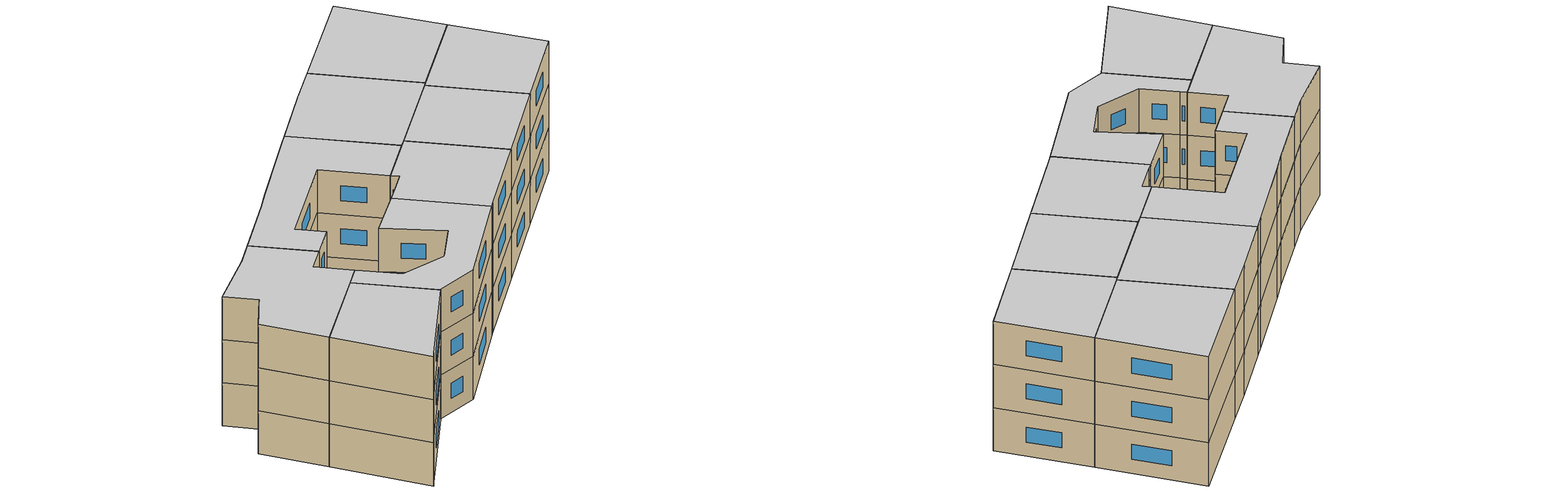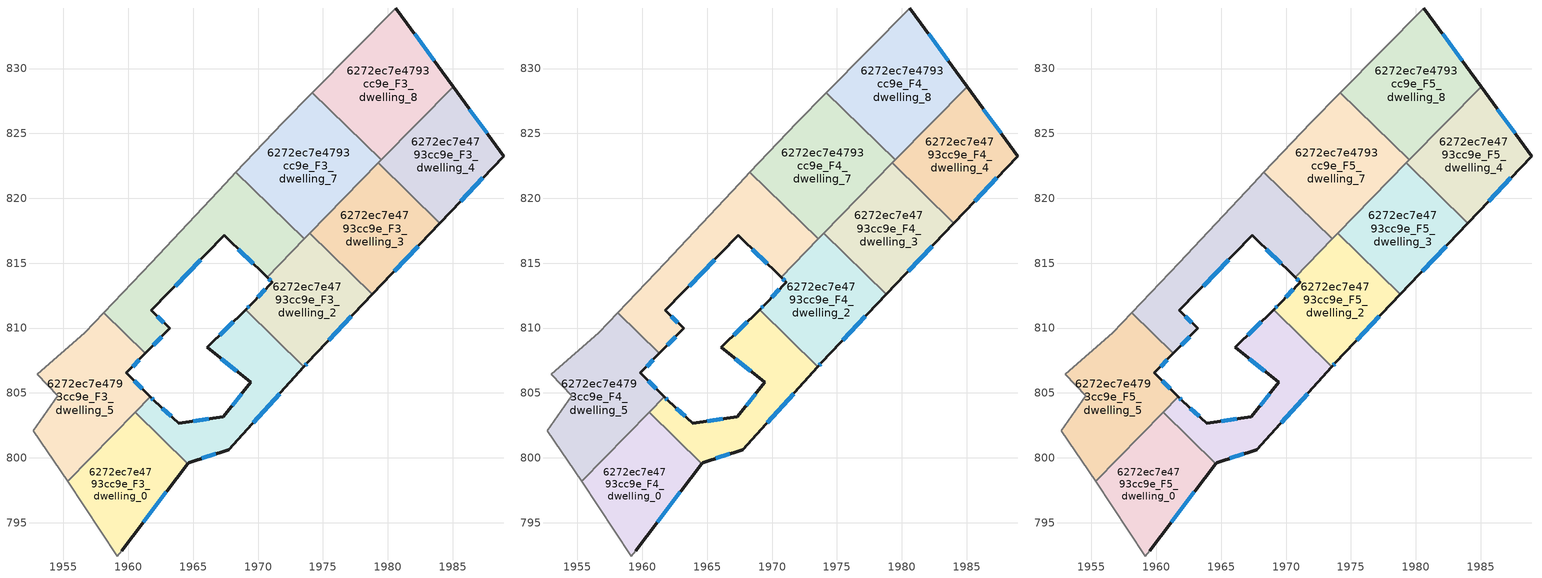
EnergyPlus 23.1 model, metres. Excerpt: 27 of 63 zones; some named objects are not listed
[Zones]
6272ec7e4793cc9e_F3_dwelling_0
 floor to 6272ec7e4793cc9e_F2_dwelling_0 (EU_floor_Construction): 1964.59,799.55 1959.48,792.84 1959.17,792.43 1955.32,798.18 1960.53,803.52 z9
 wall outside (EU_wall_Construction): 1959.48,792.84 1964.59,799.55 z9:12
 wall to 6272ec7e4793cc9e_F3_dwelling_1 (EU_wall_Construction): 1964.59,799.55 1960.53,803.52 z9:12
 wall adiabatic (EU_wall_Construction): 1955.32,798.18 1959.17,792.43 1959.48,792.84 z9:12
 wall to 6272ec7e4793cc9e_F3_dwelling_5 (EU_wall_Construction): 1960.53,803.52 1955.32,798.18 z9:12
 window (EU_Window_Construction): 1961.14,795.03 1962.93,797.37 z9.98:11.02
6272ec7e4793cc9e_F3_dwelling_1
 floor to 6272ec7e4793cc9e_F2_dwelling_1 (EU_floor_Construction): 1973.54,807.03 1967.75,800.62 1964.66,799.63 1964.59,799.55 1960.53,803.52 1961.69,804.71 1962.02,804.38 1963.91,802.66 1967.33,803.17 1969.45,805.82 1966.08,808.5 1969.04,811.42 z9
 wall outside (EU_wall_Construction): 1969.04,811.42 1966.08,808.5 1969.45,805.82 1967.33,803.17 1963.91,802.66 1962.02,804.38 1961.69,804.71 / 1964.59,799.55 1964.66,799.63 1967.75,800.62 1973.54,807.03 z9:12
 wall to 6272ec7e4793cc9e_F3_dwelling_2 (EU_wall_Construction): 1973.54,807.03 1969.04,811.42 z9:12
 wall to 6272ec7e4793cc9e_F3_dwelling_5 (EU_wall_Construction): 1961.69,804.71 1960.53,803.52 z9:12
 window (EU_Window_Construction): 1961.91,804.49 1961.8,804.61 / 1963.29,803.22 1962.63,803.82 / 1966.21,803 1965.02,802.82 / 1968.76,804.95 1968.02,804.03 / 1967.17,807.63 1968.35,806.69 / 1968.07,810.47 1967.04,809.45 / 1969.63,802.71 1971.66,804.94 / 1965.66,799.96 1966.74,800.3 z9.98:11.02
6272ec7e4793cc9e_F3_dwelling_2
 floor to 6272ec7e4793cc9e_F2_dwelling_2 (EU_floor_Construction): 1978.82,812.61 1973.84,807.35 1973.54,807.03 1969.04,811.42 1969.46,811.83 1971.11,813.52 1970.69,813.93 1973.99,817.32 z9
 wall outside (EU_wall_Construction): 1970.69,813.93 1971.11,813.52 1969.46,811.83 1969.04,811.42 / 1973.54,807.03 1973.84,807.35 1978.82,812.61 z9:12
 wall to 6272ec7e4793cc9e_F3_dwelling_3 (EU_wall_Construction): 1978.82,812.61 1973.99,817.32 z9:12
 wall to 6272ec7e4793cc9e_F3_dwelling_6 (EU_wall_Construction): 1973.55,816.86 1970.69,813.93 z9:12
 wall to 6272ec7e4793cc9e_F3_dwelling_7 (EU_wall_Construction): 1973.99,817.32 1973.55,816.86 z9:12
 window (EU_Window_Construction): 1970.57,812.97 1969.99,812.38 / 1970.82,813.8 1970.97,813.66 / 1975.46,809.06 1977.2,810.9 / 1973.64,807.13 1973.74,807.25 / 1969.32,811.7 1969.17,811.56 z9.98:11.02
6272ec7e4793cc9e_F3_dwelling_3
 floor to 6272ec7e4793cc9e_F2_dwelling_3 (EU_floor_Construction): 1984.02,818.09 1978.82,812.61 1973.99,817.32 1979.27,822.72 z9
 wall outside (EU_wall_Construction): 1978.82,812.61 1984.02,818.09 z9:12
 wall to 6272ec7e4793cc9e_F3_dwelling_4 (EU_wall_Construction): 1984.02,818.09 1979.27,822.72 z9:12
 wall to 6272ec7e4793cc9e_F3_dwelling_7 (EU_wall_Construction): 1979.27,822.72 1973.99,817.32 z9:12
 window (EU_Window_Construction): 1980.51,814.39 1982.33,816.3 z9.98:11.02
6272ec7e4793cc9e_F3_dwelling_4
 floor to 6272ec7e4793cc9e_F2_dwelling_4 (EU_floor_Construction): 1985.02,828.61 1988.92,823.25 1984.02,818.09 1979.27,822.72 z9
 wall outside (EU_wall_Construction): 1984.02,818.09 1988.92,823.25 1985.02,828.61 z9:12
 wall to 6272ec7e4793cc9e_F3_dwelling_8 (EU_wall_Construction): 1985.02,828.61 1979.5,822.96 z9:12
 wall to 6272ec7e4793cc9e_F3_dwelling_7 (EU_wall_Construction): 1979.5,822.96 1979.27,822.72 z9:12
 window (EU_Window_Construction): 1987.65,825 1986.29,826.87 / 1985.61,819.77 1987.32,821.57 z9.98:11.02
6272ec7e4793cc9e_F3_dwelling_5
 floor to 6272ec7e4793cc9e_F2_dwelling_5 (EU_floor_Construction): 1961.31,808.04 1959.86,806.54 1961.69,804.71 1955.32,798.18 1952.69,802.1 1954.58,804.78 1952.98,806.44 1956.63,809.63 1958.1,811.18 z9
 wall outside (EU_wall_Construction): 1961.69,804.71 1959.86,806.54 1961.31,808.04 z9:12
 wall adiabatic (EU_wall_Construction): 1958.1,811.18 1956.63,809.63 1952.98,806.44 1954.58,804.78 1952.69,802.1 1955.32,798.18 z9:12
 wall to 6272ec7e4793cc9e_F3_dwelling_6 (EU_wall_Construction): 1961.31,808.04 1958.1,811.18 z9:12
 window (EU_Window_Construction): 1960.33,807.03 1960.84,807.55 / 1961.09,805.31 1960.45,805.95 z9.98:11.02
6272ec7e4793cc9e_F3_dwelling_6
 floor to 6272ec7e4793cc9e_F2_dwelling_6 (EU_floor_Construction): 1973.55,816.86 1970.69,813.93 1967.4,817.13 1961.78,811.37 1963.2,809.97 1961.31,808.04 1958.1,811.18 1961.78,815.01 1962.88,816.23 1967.46,821.12 1968.29,822 z9
 wall outside (EU_wall_Construction): 1961.31,808.04 1963.2,809.97 1961.78,811.37 1967.4,817.13 1970.69,813.93 z9:12
 wall adiabatic (EU_wall_Construction): 1968.29,822 1967.46,821.12 1962.88,816.23 1961.78,815.01 1958.1,811.18 z9:12
 wall to 6272ec7e4793cc9e_F3_dwelling_7 (EU_wall_Construction): 1973.55,816.86 1968.29,822 z9:12
 window (EU_Window_Construction): 1968.47,816.09 1969.62,814.97 / 1963.6,813.24 1965.57,815.26 / 1962.74,810.43 1962.24,810.91 / 1961.93,808.67 1962.58,809.35 z9.98:11.02
6272ec7e4793cc9e_F3_dwelling_7
 floor to 6272ec7e4793cc9e_F2_dwelling_7 (EU_floor_Construction): 1979.51,822.96 1973.55,816.86 1968.29,822 1971.92,825.83 1974.19,828.14 z9
 wall adiabatic (EU_wall_Construction): 1974.19,828.14 1971.92,825.83 1968.29,822 z9:12
 wall to 6272ec7e4793cc9e_F3_dwelling_8 (EU_wall_Construction): 1979.51,822.96 1974.19,828.14 z9:12
6272ec7e4793cc9e_F3_dwelling_8
 floor to 6272ec7e4793cc9e_F2_dwelling_8 (EU_floor_Construction): 1980.63,834.66 1985.02,828.61 1979.51,822.96 1974.19,828.14 z9
 wall outside (EU_wall_Construction): 1985.02,828.61 1980.63,834.66 z9:12
 wall adiabatic (EU_wall_Construction): 1980.63,834.66 1974.19,828.14 z9:12
 window (EU_Window_Construction): 1983.59,830.58 1982.06,832.7 z9.98:11.02
6272ec7e4793cc9e_F4_dwelling_0
 floor to 6272ec7e4793cc9e_F3_dwelling_0 (EU_floor_Construction): 1964.59,799.55 1959.48,792.84 1959.17,792.43 1955.32,798.18 1960.53,803.52 z12
 wall outside (EU_wall_Construction): 1959.48,792.84 1964.59,799.55 z12:15
 wall to 6272ec7e4793cc9e_F4_dwelling_1 (EU_wall_Construction): 1964.59,799.55 1960.53,803.52 z12:15
 wall adiabatic (EU_wall_Construction): 1955.32,798.18 1959.17,792.43 1959.48,792.84 z12:15
 wall to 6272ec7e4793cc9e_F4_dwelling_5 (EU_wall_Construction): 1960.53,803.52 1955.32,798.18 z12:15
 window (EU_Window_Construction): 1961.14,795.03 1962.93,797.37 z12.98:14.02
6272ec7e4793cc9e_F4_dwelling_1
 floor to 6272ec7e4793cc9e_F3_dwelling_1 (EU_floor_Construction): 1973.54,807.03 1967.75,800.62 1964.66,799.63 1964.59,799.55 1960.53,803.52 1961.69,804.71 1962.02,804.38 1963.91,802.66 1967.33,803.17 1969.45,805.82 1966.08,808.5 1969.04,811.42 z12
 wall outside (EU_wall_Construction): 1969.04,811.42 1966.08,808.5 1969.45,805.82 1967.33,803.17 1963.91,802.66 1962.02,804.38 1961.69,804.71 / 1964.59,799.55 1964.66,799.63 1967.75,800.62 1973.54,807.03 z12:15
 wall to 6272ec7e4793cc9e_F4_dwelling_2 (EU_wall_Construction): 1973.54,807.03 1969.04,811.42 z12:15
 wall to 6272ec7e4793cc9e_F4_dwelling_5 (EU_wall_Construction): 1961.69,804.71 1960.53,803.52 z12:15
 window (EU_Window_Construction): 1961.91,804.49 1961.8,804.61 / 1963.29,803.22 1962.63,803.82 / 1966.21,803 1965.02,802.82 / 1968.76,804.95 1968.02,804.03 / 1967.17,807.63 1968.35,806.69 / 1968.07,810.47 1967.04,809.45 / 1969.63,802.71 1971.66,804.94 / 1965.66,799.96 1966.74,800.3 z12.98:14.02
6272ec7e4793cc9e_F4_dwelling_2
 floor to 6272ec7e4793cc9e_F3_dwelling_2 (EU_floor_Construction): 1978.82,812.61 1973.84,807.35 1973.54,807.03 1969.04,811.42 1969.46,811.83 1971.11,813.52 1970.69,813.93 1973.99,817.32 z12
 wall outside (EU_wall_Construction): 1970.69,813.93 1971.11,813.52 1969.46,811.83 1969.04,811.42 / 1973.54,807.03 1973.84,807.35 1978.82,812.61 z12:15
 wall to 6272ec7e4793cc9e_F4_dwelling_3 (EU_wall_Construction): 1978.82,812.61 1973.99,817.32 z12:15
 wall to 6272ec7e4793cc9e_F4_dwelling_6 (EU_wall_Construction): 1973.55,816.86 1970.69,813.93 z12:15
 wall to 6272ec7e4793cc9e_F4_dwelling_7 (EU_wall_Construction): 1973.99,817.32 1973.55,816.86 z12:15
 window (EU_Window_Construction): 1970.57,812.97 1969.99,812.38 / 1970.82,813.8 1970.97,813.66 / 1975.46,809.06 1977.2,810.9 / 1973.64,807.13 1973.74,807.25 / 1969.32,811.7 1969.17,811.56 z12.98:14.02
6272ec7e4793cc9e_F4_dwelling_3
 floor to 6272ec7e4793cc9e_F3_dwelling_3 (EU_floor_Construction): 1984.02,818.09 1978.82,812.61 1973.99,817.32 1979.27,822.72 z12
 wall outside (EU_wall_Construction): 1978.82,812.61 1984.02,818.09 z12:15
 wall to 6272ec7e4793cc9e_F4_dwelling_4 (EU_wall_Construction): 1984.02,818.09 1979.27,822.72 z12:15
 wall to 6272ec7e4793cc9e_F4_dwelling_7 (EU_wall_Construction): 1979.27,822.72 1973.99,817.32 z12:15
 window (EU_Window_Construction): 1980.51,814.39 1982.33,816.3 z12.98:14.02
6272ec7e4793cc9e_F4_dwelling_4
 floor to 6272ec7e4793cc9e_F3_dwelling_4 (EU_floor_Construction): 1985.02,828.61 1988.92,823.25 1984.02,818.09 1979.27,822.72 z12
 wall outside (EU_wall_Construction): 1984.02,818.09 1988.92,823.25 1985.02,828.61 z12:15
 wall to 6272ec7e4793cc9e_F4_dwelling_8 (EU_wall_Construction): 1985.02,828.61 1979.5,822.96 z12:15
 wall to 6272ec7e4793cc9e_F4_dwelling_7 (EU_wall_Construction): 1979.5,822.96 1979.27,822.72 z12:15
 window (EU_Window_Construction): 1987.65,825 1986.29,826.87 / 1985.61,819.77 1987.32,821.57 z12.98:14.02
6272ec7e4793cc9e_F4_dwelling_5
 floor to 6272ec7e4793cc9e_F3_dwelling_5 (EU_floor_Construction): 1961.31,808.04 1959.86,806.54 1961.69,804.71 1955.32,798.18 1952.69,802.1 1954.58,804.78 1952.98,806.44 1956.63,809.63 1958.1,811.18 z12
 wall outside (EU_wall_Construction): 1961.69,804.71 1959.86,806.54 1961.31,808.04 z12:15
 wall adiabatic (EU_wall_Construction): 1958.1,811.18 1956.63,809.63 1952.98,806.44 1954.58,804.78 1952.69,802.1 1955.32,798.18 z12:15
 wall to 6272ec7e4793cc9e_F4_dwelling_6 (EU_wall_Construction): 1961.31,808.04 1958.1,811.18 z12:15
 window (EU_Window_Construction): 1960.33,807.03 1960.84,807.55 / 1961.09,805.31 1960.45,805.95 z12.98:14.02
6272ec7e4793cc9e_F4_dwelling_6
 floor to 6272ec7e4793cc9e_F3_dwelling_6 (EU_floor_Construction): 1973.55,816.86 1970.69,813.93 1967.4,817.13 1961.78,811.37 1963.2,809.97 1961.31,808.04 1958.1,811.18 1961.78,815.01 1962.88,816.23 1967.46,821.12 1968.29,822 z12
 wall outside (EU_wall_Construction): 1961.31,808.04 1963.2,809.97 1961.78,811.37 1967.4,817.13 1970.69,813.93 z12:15
 wall adiabatic (EU_wall_Construction): 1968.29,822 1967.46,821.12 1962.88,816.23 1961.78,815.01 1958.1,811.18 z12:15
 wall to 6272ec7e4793cc9e_F4_dwelling_7 (EU_wall_Construction): 1973.55,816.86 1968.29,822 z12:15
 window (EU_Window_Construction): 1968.47,816.09 1969.62,814.97 / 1963.6,813.24 1965.57,815.26 / 1962.74,810.43 1962.24,810.91 / 1961.93,808.67 1962.58,809.35 z12.98:14.02
6272ec7e4793cc9e_F4_dwelling_7
 floor to 6272ec7e4793cc9e_F3_dwelling_7 (EU_floor_Construction): 1979.51,822.96 1973.55,816.86 1968.29,822 1971.92,825.83 1974.19,828.14 z12
 wall adiabatic (EU_wall_Construction): 1974.19,828.14 1971.92,825.83 1968.29,822 z12:15
 wall to 6272ec7e4793cc9e_F4_dwelling_8 (EU_wall_Construction): 1979.51,822.96 1974.19,828.14 z12:15
6272ec7e4793cc9e_F4_dwelling_8
 floor to 6272ec7e4793cc9e_F3_dwelling_8 (EU_floor_Construction): 1980.63,834.66 1985.02,828.61 1979.51,822.96 1974.19,828.14 z12
 wall outside (EU_wall_Construction): 1985.02,828.61 1980.63,834.66 z12:15
 wall adiabatic (EU_wall_Construction): 1980.63,834.66 1974.19,828.14 z12:15
 window (EU_Window_Construction): 1983.59,830.58 1982.06,832.7 z12.98:14.02
6272ec7e4793cc9e_F5_dwelling_0
 floor to 6272ec7e4793cc9e_F4_dwelling_0 (EU_floor_Construction): 1964.59,799.55 1959.48,792.84 1959.17,792.43 1955.32,798.18 1960.53,803.52 z15
 wall outside (EU_wall_Construction): 1959.48,792.84 1964.59,799.55 z15:18
 wall to 6272ec7e4793cc9e_F5_dwelling_1 (EU_wall_Construction): 1964.59,799.55 1960.53,803.52 z15:18
 wall adiabatic (EU_wall_Construction): 1955.32,798.18 1959.17,792.43 1959.48,792.84 z15:18
 wall to 6272ec7e4793cc9e_F5_dwelling_5 (EU_wall_Construction): 1960.53,803.52 1955.32,798.18 z15:18
 window (EU_Window_Construction): 1961.14,795.03 1962.93,797.37 z15.98:17.02
 ceiling to 6272ec7e4793cc9e_F6_dwelling_0 (EU_floor_Construction): 1959.48,792.84 1964.59,799.55 1960.53,803.52 1955.32,798.18 1959.17,792.43 z18
6272ec7e4793cc9e_F5_dwelling_1
 floor to 6272ec7e4793cc9e_F4_dwelling_1 (EU_floor_Construction): 1973.54,807.03 1967.75,800.62 1964.66,799.63 1964.59,799.55 1960.53,803.52 1961.69,804.71 1962.02,804.38 1963.91,802.66 1967.33,803.17 1969.45,805.82 1966.08,808.5 1969.04,811.42 z15
 wall outside (EU_wall_Construction): 1969.04,811.42 1966.08,808.5 1969.45,805.82 1967.33,803.17 1963.91,802.66 1962.02,804.38 1961.69,804.71 / 1964.59,799.55 1964.66,799.63 1967.75,800.62 1973.54,807.03 z15:18
 wall to 6272ec7e4793cc9e_F5_dwelling_2 (EU_wall_Construction): 1973.54,807.03 1969.04,811.42 z15:18
 wall to 6272ec7e4793cc9e_F5_dwelling_5 (EU_wall_Construction): 1961.69,804.71 1960.53,803.52 z15:18
 window (EU_Window_Construction): 1961.91,804.49 1961.8,804.61 / 1963.29,803.22 1962.63,803.82 / 1966.21,803 1965.02,802.82 / 1968.76,804.95 1968.02,804.03 / 1967.17,807.63 1968.35,806.69 / 1968.07,810.47 1967.04,809.45 / 1969.63,802.71 1971.66,804.94 / 1965.66,799.96 1966.74,800.3 z15.98:17.02
 ceiling to 6272ec7e4793cc9e_F6_dwelling_1 (EU_floor_Construction): 1967.75,800.62 1973.54,807.03 1969.04,811.42 1966.08,808.5 1969.45,805.82 1967.33,803.17 1963.91,802.66 1962.02,804.38 1961.69,804.71 1960.53,803.52 1964.59,799.55 1964.66,799.63 z18
6272ec7e4793cc9e_F5_dwelling_2
 floor to 6272ec7e4793cc9e_F4_dwelling_2 (EU_floor_Construction): 1978.82,812.61 1973.84,807.35 1973.54,807.03 1969.04,811.42 1969.46,811.83 1971.11,813.52 1970.69,813.93 1973.99,817.32 z15
 wall outside (EU_wall_Construction): 1970.69,813.93 1971.11,813.52 1969.46,811.83 1969.04,811.42 / 1973.54,807.03 1973.84,807.35 1978.82,812.61 z15:18
 wall to 6272ec7e4793cc9e_F5_dwelling_3 (EU_wall_Construction): 1978.82,812.61 1973.99,817.32 z15:18
 wall to 6272ec7e4793cc9e_F5_dwelling_6 (EU_wall_Construction): 1973.55,816.86 1970.69,813.93 z15:18
 wall to 6272ec7e4793cc9e_F5_dwelling_7 (EU_wall_Construction): 1973.99,817.32 1973.55,816.86 z15:18
 window (EU_Window_Construction): 1970.57,812.97 1969.99,812.38 / 1970.82,813.8 1970.97,813.66 / 1975.46,809.06 1977.2,810.9 / 1973.64,807.13 1973.74,807.25 / 1969.32,811.7 1969.17,811.56 z15.98:17.02
 ceiling to 6272ec7e4793cc9e_F6_dwelling_2 (EU_floor_Construction): 1973.84,807.35 1978.82,812.61 1973.99,817.32 1970.69,813.93 1971.11,813.52 1969.46,811.83 1969.04,811.42 1973.54,807.03 z18
6272ec7e4793cc9e_F5_dwelling_3
 floor to 6272ec7e4793cc9e_F4_dwelling_3 (EU_floor_Construction): 1984.02,818.09 1978.82,812.61 1973.99,817.32 1979.27,822.72 z15
 wall outside (EU_wall_Construction): 1978.82,812.61 1984.02,818.09 z15:18
 wall to 6272ec7e4793cc9e_F5_dwelling_4 (EU_wall_Construction): 1984.02,818.09 1979.27,822.72 z15:18
 wall to 6272ec7e4793cc9e_F5_dwelling_7 (EU_wall_Construction): 1979.27,822.72 1973.99,817.32 z15:18
 window (EU_Window_Construction): 1980.51,814.39 1982.33,816.3 z15.98:17.02
 ceiling to 6272ec7e4793cc9e_F6_dwelling_3 (EU_floor_Construction): 1978.82,812.61 1984.02,818.09 1979.27,822.72 1973.99,817.32 z18
6272ec7e4793cc9e_F5_dwelling_4
 floor to 6272ec7e4793cc9e_F4_dwelling_4 (EU_floor_Construction): 1985.02,828.61 1988.92,823.25 1984.02,818.09 1979.27,822.72 z15
 wall outside (EU_wall_Construction): 1984.02,818.09 1988.92,823.25 1985.02,828.61 z15:18
 wall to 6272ec7e4793cc9e_F5_dwelling_8 (EU_wall_Construction): 1985.02,828.61 1979.5,822.96 z15:18
 wall to 6272ec7e4793cc9e_F5_dwelling_7 (EU_wall_Construction): 1979.5,822.96 1979.27,822.72 z15:18
 window (EU_Window_Construction): 1987.65,825 1986.29,826.87 / 1985.61,819.77 1987.32,821.57 z15.98:17.02
 ceiling to 6272ec7e4793cc9e_F6_dwelling_4 (EU_floor_Construction): 1984.02,818.09 1988.92,823.25 1985.02,828.61 1979.27,822.72 z18
6272ec7e4793cc9e_F5_dwelling_5
 floor to 6272ec7e4793cc9e_F4_dwelling_5 (EU_floor_Construction): 1961.31,808.04 1959.86,806.54 1961.69,804.71 1955.32,798.18 1952.69,802.1 1954.58,804.78 1952.98,806.44 1956.63,809.63 1958.1,811.18 z15
 wall outside (EU_wall_Construction): 1961.69,804.71 1959.86,806.54 1961.31,808.04 z15:18
 wall adiabatic (EU_wall_Construction): 1958.1,811.18 1956.63,809.63 1952.98,806.44 1954.58,804.78 1952.69,802.1 1955.32,798.18 z15:18
 wall to 6272ec7e4793cc9e_F5_dwelling_6 (EU_wall_Construction): 1961.31,808.04 1958.1,811.18 z15:18
 window (EU_Window_Construction): 1960.33,807.03 1960.84,807.55 / 1961.09,805.31 1960.45,805.95 z15.98:17.02
 ceiling to 6272ec7e4793cc9e_F6_dwelling_5 (EU_floor_Construction): 1955.32,798.18 1961.69,804.71 1959.86,806.54 1961.31,808.04 1958.1,811.18 1956.63,809.63 1952.98,806.44 1954.58,804.78 1952.69,802.1 z18
6272ec7e4793cc9e_F5_dwelling_6
 floor to 6272ec7e4793cc9e_F4_dwelling_6 (EU_floor_Construction): 1973.55,816.86 1970.69,813.93 1967.4,817.13 1961.78,811.37 1963.2,809.97 1961.31,808.04 1958.1,811.18 1961.78,815.01 1962.88,816.23 1967.46,821.12 1968.29,822 z15
 wall outside (EU_wall_Construction): 1961.31,808.04 1963.2,809.97 1961.78,811.37 1967.4,817.13 1970.69,813.93 z15:18
 wall adiabatic (EU_wall_Construction): 1968.29,822 1967.46,821.12 1962.88,816.23 1961.78,815.01 1958.1,811.18 z15:18
 wall to 6272ec7e4793cc9e_F5_dwelling_7 (EU_wall_Construction): 1973.55,816.86 1968.29,822 z15:18
 window (EU_Window_Construction): 1968.47,816.09 1969.62,814.97 / 1963.6,813.24 1965.57,815.26 / 1962.74,810.43 1962.24,810.91 / 1961.93,808.67 1962.58,809.35 z15.98:17.02
 ceiling to 6272ec7e4793cc9e_F6_dwelling_6 (EU_floor_Construction): 1970.69,813.93 1973.55,816.86 1968.29,822 1967.46,821.12 1962.88,816.23 1961.78,815.01 1958.1,811.18 1961.31,808.04 1963.2,809.97 1961.78,811.37 1967.4,817.13 z18
6272ec7e4793cc9e_F5_dwelling_7
 floor to 6272ec7e4793cc9e_F4_dwelling_7 (EU_floor_Construction): 1979.51,822.96 1973.55,816.86 1968.29,822 1971.92,825.83 1974.19,828.14 z15
 wall adiabatic (EU_wall_Construction): 1974.19,828.14 1971.92,825.83 1968.29,822 z15:18
 wall to 6272ec7e4793cc9e_F5_dwelling_8 (EU_wall_Construction): 1979.51,822.96 1974.19,828.14 z15:18
 ceiling to 6272ec7e4793cc9e_F6_dwelling_7 (EU_floor_Construction): 1973.55,816.86 1979.51,822.96 1974.19,828.14 1971.92,825.83 1968.29,822 z18
6272ec7e4793cc9e_F5_dwelling_8
 floor to 6272ec7e4793cc9e_F4_dwelling_8 (EU_floor_Construction): 1980.63,834.66 1985.02,828.61 1979.51,822.96 1974.19,828.14 z15
 wall outside (EU_wall_Construction): 1985.02,828.61 1980.63,834.66 z15:18
 wall adiabatic (EU_wall_Construction): 1980.63,834.66 1974.19,828.14 z15:18
 window (EU_Window_Construction): 1983.59,830.58 1982.06,832.7 z15.98:17.02
 ceiling to 6272ec7e4793cc9e_F6_dwelling_8 (EU_floor_Construction): 1979.51,822.96 1985.02,828.61 1980.63,834.66 1974.19,828.14 z18
[Building]
EU S2 Campaign: North Axis=0; Terrain=City; Solar Distribution=FullExterior
[Site:Location]
Bologna: Latitude=44.5; Longitude=11.25; Time Zone=1; Elevation=37
[SizingPeriod:WeatherFileDays]
AnnualSizingPeriod: Begin Month=1; Begin Day of Month=1; End Month=12; End Day of Month=31; Day of Week for Start Day=Monday; Use Weather File Daylight Saving Period=No; Use Weather File Rain and Snow Indicators=No
[MATERIAL]
EU_InternalMass_Material: Roughness=MediumRough; Thickness=0.1; Conductivity=1; Density=1800; Specific Heat=900; Thermal Absorptance=0.9; Solar Absorptance=0.7; Visible Absorptance=0.7
[MATERIAL:NOMASS] Roughness=MediumRough; Thermal Absorptance=0.9; Solar Absorptance=0.7; Visible Absorptance=0.7
Name | Thermal Resistance
EU_wall_NoMass | 0.905828
EU_floor_NoMass | 0.67114
[WINDOWMATERIAL:SIMPLEGLAZINGSYSTEM]
EU_Window_SimpleGlazing: UFactor=4.52486; Solar Heat Gain Coefficient=0.85; Visible Transmittance=0.85
[CONSTRUCTION]
EU_wall_Construction: EU_wall_NoMass
EU_floor_Construction: EU_floor_NoMass
EU_Window_Construction: EU_Window_SimpleGlazing
EU_InternalMass_Construction: EU_InternalMass_Material
[ZONE] Type=1; Multiplier=1; Ceiling Height=autocalculate; Floor Area=autocalculate; Part of Total Floor Area=Yes
Name | Volume
6272ec7e4793cc9e_F3_dwelling_0; 6272ec7e4793cc9e_F4_dwelling_0; 6272ec7e4793cc9e_F5_dwelling_0 | 151.495
6272ec7e4793cc9e_F3_dwelling_1; 6272ec7e4793cc9e_F4_dwelling_1; 6272ec7e4793cc9e_F5_dwelling_1 | 151.503
6272ec7e4793cc9e_F3_dwelling_2; 6272ec7e4793cc9e_F4_dwelling_2; 6272ec7e4793cc9e_F5_dwelling_2; 6272ec7e4793cc9e_F3_dwelling_4; 6272ec7e4793cc9e_F4_dwelling_4; 6272ec7e4793cc9e_F5_dwelling_4 | 151.493
6272ec7e4793cc9e_F3_dwelling_3; 6272ec7e4793cc9e_F4_dwelling_3; 6272ec7e4793cc9e_F5_dwelling_3 | 151.505
6272ec7e4793cc9e_F3_dwelling_5; 6272ec7e4793cc9e_F4_dwelling_5; 6272ec7e4793cc9e_F5_dwelling_5 | 189.352
6272ec7e4793cc9e_F3_dwelling_6; 6272ec7e4793cc9e_F4_dwelling_6; 6272ec7e4793cc9e_F5_dwelling_6 | 189.357
6272ec7e4793cc9e_F3_dwelling_7; 6272ec7e4793cc9e_F4_dwelling_7; 6272ec7e4793cc9e_F5_dwelling_7 | 189.349
6272ec7e4793cc9e_F3_dwelling_8; 6272ec7e4793cc9e_F4_dwelling_8; 6272ec7e4793cc9e_F5_dwelling_8 | 189.341
[INTERNALMASS] Construction=EU_InternalMass_Construction
Name | Zone or ZoneList | Surface Area
6272ec7e4793cc9e_F3_dwelling_0_EU_InternalMass | 6272ec7e4793cc9e_F3_dwelling_0 | 50.4983
6272ec7e4793cc9e_F3_dwelling_1_EU_InternalMass | 6272ec7e4793cc9e_F3_dwelling_1 | 50.5007
6272ec7e4793cc9e_F3_dwelling_2_EU_InternalMass | 6272ec7e4793cc9e_F3_dwelling_2 | 50.4978
6272ec7e4793cc9e_F3_dwelling_3_EU_InternalMass | 6272ec7e4793cc9e_F3_dwelling_3 | 50.5018
6272ec7e4793cc9e_F3_dwelling_4_EU_InternalMass | 6272ec7e4793cc9e_F3_dwelling_4 | 50.4978
6272ec7e4793cc9e_F3_dwelling_5_EU_InternalMass | 6272ec7e4793cc9e_F3_dwelling_5 | 63.1174
6272ec7e4793cc9e_F3_dwelling_6_EU_InternalMass | 6272ec7e4793cc9e_F3_dwelling_6 | 63.1181
6272ec7e4793cc9e_F3_dwelling_7_EU_InternalMass | 6272ec7e4793cc9e_F3_dwelling_7 | 63.1163
6272ec7e4793cc9e_F3_dwelling_8_EU_InternalMass | 6272ec7e4793cc9e_F3_dwelling_8 | 63.1136
6272ec7e4793cc9e_F4_dwelling_0_EU_InternalMass | 6272ec7e4793cc9e_F4_dwelling_0 | 50.4983
6272ec7e4793cc9e_F4_dwelling_1_EU_InternalMass | 6272ec7e4793cc9e_F4_dwelling_1 | 50.5007
6272ec7e4793cc9e_F4_dwelling_2_EU_InternalMass | 6272ec7e4793cc9e_F4_dwelling_2 | 50.4978
6272ec7e4793cc9e_F4_dwelling_3_EU_InternalMass | 6272ec7e4793cc9e_F4_dwelling_3 | 50.5018
6272ec7e4793cc9e_F4_dwelling_4_EU_InternalMass | 6272ec7e4793cc9e_F4_dwelling_4 | 50.4978
6272ec7e4793cc9e_F4_dwelling_5_EU_InternalMass | 6272ec7e4793cc9e_F4_dwelling_5 | 63.1174
6272ec7e4793cc9e_F4_dwelling_6_EU_InternalMass | 6272ec7e4793cc9e_F4_dwelling_6 | 63.1181
6272ec7e4793cc9e_F4_dwelling_7_EU_InternalMass | 6272ec7e4793cc9e_F4_dwelling_7 | 63.1163
6272ec7e4793cc9e_F4_dwelling_8_EU_InternalMass | 6272ec7e4793cc9e_F4_dwelling_8 | 63.1136
6272ec7e4793cc9e_F5_dwelling_0_EU_InternalMass | 6272ec7e4793cc9e_F5_dwelling_0 | 50.4983
6272ec7e4793cc9e_F5_dwelling_1_EU_InternalMass | 6272ec7e4793cc9e_F5_dwelling_1 | 50.5007
6272ec7e4793cc9e_F5_dwelling_2_EU_InternalMass | 6272ec7e4793cc9e_F5_dwelling_2 | 50.4978
6272ec7e4793cc9e_F5_dwelling_3_EU_InternalMass | 6272ec7e4793cc9e_F5_dwelling_3 | 50.5018
6272ec7e4793cc9e_F5_dwelling_4_EU_InternalMass | 6272ec7e4793cc9e_F5_dwelling_4 | 50.4978
6272ec7e4793cc9e_F5_dwelling_5_EU_InternalMass | 6272ec7e4793cc9e_F5_dwelling_5 | 63.1174
6272ec7e4793cc9e_F5_dwelling_6_EU_InternalMass | 6272ec7e4793cc9e_F5_dwelling_6 | 63.1181
6272ec7e4793cc9e_F5_dwelling_7_EU_InternalMass | 6272ec7e4793cc9e_F5_dwelling_7 | 63.1163
6272ec7e4793cc9e_F5_dwelling_8_EU_InternalMass | 6272ec7e4793cc9e_F5_dwelling_8 | 63.1136
[OTHEREQUIPMENT] Fuel Type=Electricity; Design Level Calculation Method=Watts/Area; Power per Zone Floor Area=1; Fraction Latent=0; Fraction Radiant=0; Fraction Lost=0; Carbon Dioxide Generation Rate=0; EndUse Subcategory=EU_Step8_InternalGains
Name | Zone or ZoneList or Space or SpaceList | Schedule
EU_Step8_InternalGain_6272ec7e4793cc9e_F3_dwelling_0_f000 | 6272ec7e4793cc9e_F3_dwelling_0 | EU_Step8_GainSchedule_6272ec7e4793cc9e_F3_dwelling_0_f000
EU_Step8_InternalGain_6272ec7e4793cc9e_F3_dwelling_1_f000 | 6272ec7e4793cc9e_F3_dwelling_1 | EU_Step8_GainSchedule_6272ec7e4793cc9e_F3_dwelling_1_f000
EU_Step8_InternalGain_6272ec7e4793cc9e_F3_dwelling_2_f000 | 6272ec7e4793cc9e_F3_dwelling_2 | EU_Step8_GainSchedule_6272ec7e4793cc9e_F3_dwelling_2_f000
EU_Step8_InternalGain_6272ec7e4793cc9e_F3_dwelling_3_f000 | 6272ec7e4793cc9e_F3_dwelling_3 | EU_Step8_GainSchedule_6272ec7e4793cc9e_F3_dwelling_3_f000
EU_Step8_InternalGain_6272ec7e4793cc9e_F3_dwelling_4_f000 | 6272ec7e4793cc9e_F3_dwelling_4 | EU_Step8_GainSchedule_6272ec7e4793cc9e_F3_dwelling_4_f000
EU_Step8_InternalGain_6272ec7e4793cc9e_F3_dwelling_5_f000 | 6272ec7e4793cc9e_F3_dwelling_5 | EU_Step8_GainSchedule_6272ec7e4793cc9e_F3_dwelling_5_f000
EU_Step8_InternalGain_6272ec7e4793cc9e_F3_dwelling_6_f000 | 6272ec7e4793cc9e_F3_dwelling_6 | EU_Step8_GainSchedule_6272ec7e4793cc9e_F3_dwelling_6_f000
EU_Step8_InternalGain_6272ec7e4793cc9e_F3_dwelling_7_f000 | 6272ec7e4793cc9e_F3_dwelling_7 | EU_Step8_GainSchedule_6272ec7e4793cc9e_F3_dwelling_7_f000
EU_Step8_InternalGain_6272ec7e4793cc9e_F3_dwelling_8_f000 | 6272ec7e4793cc9e_F3_dwelling_8 | EU_Step8_GainSchedule_6272ec7e4793cc9e_F3_dwelling_8_f000
EU_Step8_InternalGain_6272ec7e4793cc9e_F4_dwelling_0_f000 | 6272ec7e4793cc9e_F4_dwelling_0 | EU_Step8_GainSchedule_6272ec7e4793cc9e_F4_dwelling_0_f000
EU_Step8_InternalGain_6272ec7e4793cc9e_F4_dwelling_1_f000 | 6272ec7e4793cc9e_F4_dwelling_1 | EU_Step8_GainSchedule_6272ec7e4793cc9e_F4_dwelling_1_f000
EU_Step8_InternalGain_6272ec7e4793cc9e_F4_dwelling_2_f000 | 6272ec7e4793cc9e_F4_dwelling_2 | EU_Step8_GainSchedule_6272ec7e4793cc9e_F4_dwelling_2_f000
EU_Step8_InternalGain_6272ec7e4793cc9e_F4_dwelling_3_f000 | 6272ec7e4793cc9e_F4_dwelling_3 | EU_Step8_GainSchedule_6272ec7e4793cc9e_F4_dwelling_3_f000
EU_Step8_InternalGain_6272ec7e4793cc9e_F4_dwelling_4_f000 | 6272ec7e4793cc9e_F4_dwelling_4 | EU_Step8_GainSchedule_6272ec7e4793cc9e_F4_dwelling_4_f000
EU_Step8_InternalGain_6272ec7e4793cc9e_F4_dwelling_5_f000 | 6272ec7e4793cc9e_F4_dwelling_5 | EU_Step8_GainSchedule_6272ec7e4793cc9e_F4_dwelling_5_f000
EU_Step8_InternalGain_6272ec7e4793cc9e_F4_dwelling_6_f000 | 6272ec7e4793cc9e_F4_dwelling_6 | EU_Step8_GainSchedule_6272ec7e4793cc9e_F4_dwelling_6_f000
EU_Step8_InternalGain_6272ec7e4793cc9e_F4_dwelling_7_f000 | 6272ec7e4793cc9e_F4_dwelling_7 | EU_Step8_GainSchedule_6272ec7e4793cc9e_F4_dwelling_7_f000
EU_Step8_InternalGain_6272ec7e4793cc9e_F4_dwelling_8_f000 | 6272ec7e4793cc9e_F4_dwelling_8 | EU_Step8_GainSchedule_6272ec7e4793cc9e_F4_dwelling_8_f000
EU_Step8_InternalGain_6272ec7e4793cc9e_F5_dwelling_0_f000 | 6272ec7e4793cc9e_F5_dwelling_0 | EU_Step8_GainSchedule_6272ec7e4793cc9e_F5_dwelling_0_f000
EU_Step8_InternalGain_6272ec7e4793cc9e_F5_dwelling_1_f000 | 6272ec7e4793cc9e_F5_dwelling_1 | EU_Step8_GainSchedule_6272ec7e4793cc9e_F5_dwelling_1_f000
EU_Step8_InternalGain_6272ec7e4793cc9e_F5_dwelling_2_f000 | 6272ec7e4793cc9e_F5_dwelling_2 | EU_Step8_GainSchedule_6272ec7e4793cc9e_F5_dwelling_2_f000
EU_Step8_InternalGain_6272ec7e4793cc9e_F5_dwelling_3_f000 | 6272ec7e4793cc9e_F5_dwelling_3 | EU_Step8_GainSchedule_6272ec7e4793cc9e_F5_dwelling_3_f000
EU_Step8_InternalGain_6272ec7e4793cc9e_F5_dwelling_4_f000 | 6272ec7e4793cc9e_F5_dwelling_4 | EU_Step8_GainSchedule_6272ec7e4793cc9e_F5_dwelling_4_f000
EU_Step8_InternalGain_6272ec7e4793cc9e_F5_dwelling_5_f000 | 6272ec7e4793cc9e_F5_dwelling_5 | EU_Step8_GainSchedule_6272ec7e4793cc9e_F5_dwelling_5_f000
EU_Step8_InternalGain_6272ec7e4793cc9e_F5_dwelling_6_f000 | 6272ec7e4793cc9e_F5_dwelling_6 | EU_Step8_GainSchedule_6272ec7e4793cc9e_F5_dwelling_6_f000
EU_Step8_InternalGain_6272ec7e4793cc9e_F5_dwelling_7_f000 | 6272ec7e4793cc9e_F5_dwelling_7 | EU_Step8_GainSchedule_6272ec7e4793cc9e_F5_dwelling_7_f000
EU_Step8_InternalGain_6272ec7e4793cc9e_F5_dwelling_8_f000 | 6272ec7e4793cc9e_F5_dwelling_8 | EU_Step8_GainSchedule_6272ec7e4793cc9e_F5_dwelling_8_f000
[ZONEVENTILATION:DESIGNFLOWRATE] Schedule=EU_AlwaysOn; Design Flow Rate Calculation Method=AirChanges/Hour; Air Changes per Hour=0.73129; Ventilation Type=Natural; Fan Pressure Rise=0; Fan Total Efficiency=1; Constant Term Coefficient=1; Temperature Term Coefficient=0; Velocity Term Coefficient=0; Velocity Squared Term Coefficient=0; Minimum Indoor Temperature=-100; Maximum Indoor Temperature=100; Delta Temperature=-100; Minimum Outdoor Temperature=-100; Maximum Outdoor Temperature=100; Maximum Wind Speed=40
Name | Zone or ZoneList or Space or SpaceList
EU_ConstantAir_6272ec7e4793cc9e_F3_dwelling_0 | 6272ec7e4793cc9e_F3_dwelling_0
EU_ConstantAir_6272ec7e4793cc9e_F3_dwelling_1 | 6272ec7e4793cc9e_F3_dwelling_1
EU_ConstantAir_6272ec7e4793cc9e_F3_dwelling_2 | 6272ec7e4793cc9e_F3_dwelling_2
EU_ConstantAir_6272ec7e4793cc9e_F3_dwelling_3 | 6272ec7e4793cc9e_F3_dwelling_3
EU_ConstantAir_6272ec7e4793cc9e_F3_dwelling_4 | 6272ec7e4793cc9e_F3_dwelling_4
EU_ConstantAir_6272ec7e4793cc9e_F3_dwelling_5 | 6272ec7e4793cc9e_F3_dwelling_5
EU_ConstantAir_6272ec7e4793cc9e_F3_dwelling_6 | 6272ec7e4793cc9e_F3_dwelling_6
EU_ConstantAir_6272ec7e4793cc9e_F3_dwelling_7 | 6272ec7e4793cc9e_F3_dwelling_7
EU_ConstantAir_6272ec7e4793cc9e_F3_dwelling_8 | 6272ec7e4793cc9e_F3_dwelling_8
EU_ConstantAir_6272ec7e4793cc9e_F4_dwelling_0 | 6272ec7e4793cc9e_F4_dwelling_0
EU_ConstantAir_6272ec7e4793cc9e_F4_dwelling_1 | 6272ec7e4793cc9e_F4_dwelling_1
EU_ConstantAir_6272ec7e4793cc9e_F4_dwelling_2 | 6272ec7e4793cc9e_F4_dwelling_2
EU_ConstantAir_6272ec7e4793cc9e_F4_dwelling_3 | 6272ec7e4793cc9e_F4_dwelling_3
EU_ConstantAir_6272ec7e4793cc9e_F4_dwelling_4 | 6272ec7e4793cc9e_F4_dwelling_4
EU_ConstantAir_6272ec7e4793cc9e_F4_dwelling_5 | 6272ec7e4793cc9e_F4_dwelling_5
EU_ConstantAir_6272ec7e4793cc9e_F4_dwelling_6 | 6272ec7e4793cc9e_F4_dwelling_6
EU_ConstantAir_6272ec7e4793cc9e_F4_dwelling_7 | 6272ec7e4793cc9e_F4_dwelling_7
EU_ConstantAir_6272ec7e4793cc9e_F4_dwelling_8 | 6272ec7e4793cc9e_F4_dwelling_8
EU_ConstantAir_6272ec7e4793cc9e_F5_dwelling_0 | 6272ec7e4793cc9e_F5_dwelling_0
EU_ConstantAir_6272ec7e4793cc9e_F5_dwelling_1 | 6272ec7e4793cc9e_F5_dwelling_1
EU_ConstantAir_6272ec7e4793cc9e_F5_dwelling_2 | 6272ec7e4793cc9e_F5_dwelling_2
EU_ConstantAir_6272ec7e4793cc9e_F5_dwelling_3 | 6272ec7e4793cc9e_F5_dwelling_3
EU_ConstantAir_6272ec7e4793cc9e_F5_dwelling_4 | 6272ec7e4793cc9e_F5_dwelling_4
EU_ConstantAir_6272ec7e4793cc9e_F5_dwelling_5 | 6272ec7e4793cc9e_F5_dwelling_5
EU_ConstantAir_6272ec7e4793cc9e_F5_dwelling_6 | 6272ec7e4793cc9e_F5_dwelling_6
EU_ConstantAir_6272ec7e4793cc9e_F5_dwelling_7 | 6272ec7e4793cc9e_F5_dwelling_7
EU_ConstantAir_6272ec7e4793cc9e_F5_dwelling_8 | 6272ec7e4793cc9e_F5_dwelling_8
[HVACTEMPLATE:ZONE:IDEALLOADSAIRSYSTEM] System Availability Schedule=EU_AlwaysOn; Maximum Heating Supply Air Temperature=50; Minimum Cooling Supply Air Temperature=13; Maximum Heating Supply Air Humidity Ratio=0.0156; Minimum Cooling Supply Air Humidity Ratio=0.0077; Heating Limit=NoLimit; Cooling Limit=NoLimit; Heating Availability Schedule=EU_AlwaysOn; Cooling Availability Schedule=EU_CoolingOff; Dehumidification Control Type=ConstantSensibleHeatRatio; Cooling Sensible Heat Ratio=0.7; Dehumidification Setpoint=60; Humidification Control Type=None; Humidification Setpoint=30; Outdoor Air Method=None; Outdoor Air Flow Rate per Person=0.00944; Outdoor Air Flow Rate per Zone Floor Area=0; Outdoor Air Flow Rate per Zone=0; Demand Controlled Ventilation Type=None; Outdoor Air Economizer Type=NoEconomizer; Heat Recovery Type=None; Sensible Heat Recovery Effectiveness=0.7; Latent Heat Recovery Effectiveness=0.65
Name | Template Thermostat
6272ec7e4793cc9e_F3_dwelling_0 | EU_HeatOnly_6272ec7e4793cc9e_F3_dwelling_0
6272ec7e4793cc9e_F3_dwelling_1 | EU_HeatOnly_6272ec7e4793cc9e_F3_dwelling_1
6272ec7e4793cc9e_F3_dwelling_2 | EU_HeatOnly_6272ec7e4793cc9e_F3_dwelling_2
6272ec7e4793cc9e_F3_dwelling_3 | EU_HeatOnly_6272ec7e4793cc9e_F3_dwelling_3
6272ec7e4793cc9e_F3_dwelling_4 | EU_HeatOnly_6272ec7e4793cc9e_F3_dwelling_4
6272ec7e4793cc9e_F3_dwelling_5 | EU_HeatOnly_6272ec7e4793cc9e_F3_dwelling_5
6272ec7e4793cc9e_F3_dwelling_6 | EU_HeatOnly_6272ec7e4793cc9e_F3_dwelling_6
6272ec7e4793cc9e_F3_dwelling_7 | EU_HeatOnly_6272ec7e4793cc9e_F3_dwelling_7
6272ec7e4793cc9e_F3_dwelling_8 | EU_HeatOnly_6272ec7e4793cc9e_F3_dwelling_8
6272ec7e4793cc9e_F4_dwelling_0 | EU_HeatOnly_6272ec7e4793cc9e_F4_dwelling_0
6272ec7e4793cc9e_F4_dwelling_1 | EU_HeatOnly_6272ec7e4793cc9e_F4_dwelling_1
6272ec7e4793cc9e_F4_dwelling_2 | EU_HeatOnly_6272ec7e4793cc9e_F4_dwelling_2
6272ec7e4793cc9e_F4_dwelling_3 | EU_HeatOnly_6272ec7e4793cc9e_F4_dwelling_3
6272ec7e4793cc9e_F4_dwelling_4 | EU_HeatOnly_6272ec7e4793cc9e_F4_dwelling_4
6272ec7e4793cc9e_F4_dwelling_5 | EU_HeatOnly_6272ec7e4793cc9e_F4_dwelling_5
6272ec7e4793cc9e_F4_dwelling_6 | EU_HeatOnly_6272ec7e4793cc9e_F4_dwelling_6
6272ec7e4793cc9e_F4_dwelling_7 | EU_HeatOnly_6272ec7e4793cc9e_F4_dwelling_7
6272ec7e4793cc9e_F4_dwelling_8 | EU_HeatOnly_6272ec7e4793cc9e_F4_dwelling_8
6272ec7e4793cc9e_F5_dwelling_0 | EU_HeatOnly_6272ec7e4793cc9e_F5_dwelling_0
6272ec7e4793cc9e_F5_dwelling_1 | EU_HeatOnly_6272ec7e4793cc9e_F5_dwelling_1
6272ec7e4793cc9e_F5_dwelling_2 | EU_HeatOnly_6272ec7e4793cc9e_F5_dwelling_2
6272ec7e4793cc9e_F5_dwelling_3 | EU_HeatOnly_6272ec7e4793cc9e_F5_dwelling_3
6272ec7e4793cc9e_F5_dwelling_4 | EU_HeatOnly_6272ec7e4793cc9e_F5_dwelling_4
6272ec7e4793cc9e_F5_dwelling_5 | EU_HeatOnly_6272ec7e4793cc9e_F5_dwelling_5
6272ec7e4793cc9e_F5_dwelling_6 | EU_HeatOnly_6272ec7e4793cc9e_F5_dwelling_6
6272ec7e4793cc9e_F5_dwelling_7 | EU_HeatOnly_6272ec7e4793cc9e_F5_dwelling_7
6272ec7e4793cc9e_F5_dwelling_8 | EU_HeatOnly_6272ec7e4793cc9e_F5_dwelling_8
[SIZING:ZONE] Zone Cooling Design Supply Air Temperature Input Method=SupplyAirTemperature; Zone Cooling Design Supply Air Temperature=13; Zone Heating Design Supply Air Temperature Input Method=SupplyAirTemperature; Zone Heating Design Supply Air Temperature=50; Zone Cooling Design Supply Air Humidity Ratio=0.008; Zone Heating Design Supply Air Humidity Ratio=0.008; Cooling Design Air Flow Method=DesignDay; Cooling Design Air Flow Rate=0; Cooling Minimum Air Flow per Zone Floor Area=0.000762; Cooling Minimum Air Flow=0; Cooling Minimum Air Flow Fraction=0.2; Heating Design Air Flow Method=DesignDay; Heating Design Air Flow Rate=0; Heating Maximum Air Flow per Zone Floor Area=0.002032; Heating Maximum Air Flow=0.141576; Heating Maximum Air Flow Fraction=0.3; Account for Dedicated Outdoor Air System=No; Dedicated Outdoor Air System Control Strategy=NeutralSupplyAir; Dedicated Outdoor Air Low Setpoint Temperature for Design=autosize; Dedicated Outdoor Air High Setpoint Temperature for Design=autosize; Zone Load Sizing Method=Sensible Load Only No Latent Load; Zone Latent Cooling Design Supply Air Humidity Ratio Input Method=HumidityRatioDifference; Zone Cooling Design Supply Air Humidity Ratio Difference=0.005; Zone Latent Heating Design Supply Air Humidity Ratio Input Method=HumidityRatioDifference; Zone Humidification Design Supply Air Humidity Ratio Difference=0.005
6272ec7e4793cc9e_F3_dwelling_0; 6272ec7e4793cc9e_F3_dwelling_1; 6272ec7e4793cc9e_F3_dwelling_2; 6272ec7e4793cc9e_F3_dwelling_3; 6272ec7e4793cc9e_F3_dwelling_4; 6272ec7e4793cc9e_F3_dwelling_5; 6272ec7e4793cc9e_F3_dwelling_6; 6272ec7e4793cc9e_F3_dwelling_7; 6272ec7e4793cc9e_F3_dwelling_8; 6272ec7e4793cc9e_F4_dwelling_0; 6272ec7e4793cc9e_F4_dwelling_1; 6272ec7e4793cc9e_F4_dwelling_2; 6272ec7e4793cc9e_F4_dwelling_3; 6272ec7e4793cc9e_F4_dwelling_4; 6272ec7e4793cc9e_F4_dwelling_5; 6272ec7e4793cc9e_F4_dwelling_6; 6272ec7e4793cc9e_F4_dwelling_7; 6272ec7e4793cc9e_F4_dwelling_8; 6272ec7e4793cc9e_F5_dwelling_0; 6272ec7e4793cc9e_F5_dwelling_1; 6272ec7e4793cc9e_F5_dwelling_2; 6272ec7e4793cc9e_F5_dwelling_3; 6272ec7e4793cc9e_F5_dwelling_4; 6272ec7e4793cc9e_F5_dwelling_5; 6272ec7e4793cc9e_F5_dwelling_6; 6272ec7e4793cc9e_F5_dwelling_7; 6272ec7e4793cc9e_F5_dwelling_8
[SCHEDULE:CONSTANT]
Name | Hourly Value
EU_AlwaysOn | 1
EU_CoolingOff | 0
[SCHEDULE:FILE] Column Number=1; Rows to Skip at Top=0; Number of Hours of Data=8760; Column Separator=Comma; Interpolate to Timestep=No; Minutes per Item=60; Adjust Schedule for Daylight Savings=Yes
Name | File
EU_Step8_GainSchedule_6272ec7e4793cc9e_F3_dwelling_0_f000 | ../../schedules/6272ec7e4793cc9e/6272ec7e4793cc9e_F3_dwelling_0_f000_gain.csv
EU_Step8_GainSchedule_6272ec7e4793cc9e_F3_dwelling_1_f000 | ../../schedules/6272ec7e4793cc9e/6272ec7e4793cc9e_F3_dwelling_1_f000_gain.csv
EU_Step8_GainSchedule_6272ec7e4793cc9e_F3_dwelling_2_f000 | ../../schedules/6272ec7e4793cc9e/6272ec7e4793cc9e_F3_dwelling_2_f000_gain.csv
EU_Step8_GainSchedule_6272ec7e4793cc9e_F3_dwelling_3_f000 | ../../schedules/6272ec7e4793cc9e/6272ec7e4793cc9e_F3_dwelling_3_f000_gain.csv
EU_Step8_GainSchedule_6272ec7e4793cc9e_F3_dwelling_4_f000 | ../../schedules/6272ec7e4793cc9e/6272ec7e4793cc9e_F3_dwelling_4_f000_gain.csv
EU_Step8_GainSchedule_6272ec7e4793cc9e_F3_dwelling_5_f000 | ../../schedules/6272ec7e4793cc9e/6272ec7e4793cc9e_F3_dwelling_5_f000_gain.csv
EU_Step8_GainSchedule_6272ec7e4793cc9e_F3_dwelling_6_f000 | ../../schedules/6272ec7e4793cc9e/6272ec7e4793cc9e_F3_dwelling_6_f000_gain.csv
EU_Step8_GainSchedule_6272ec7e4793cc9e_F3_dwelling_7_f000 | ../../schedules/6272ec7e4793cc9e/6272ec7e4793cc9e_F3_dwelling_7_f000_gain.csv
EU_Step8_GainSchedule_6272ec7e4793cc9e_F3_dwelling_8_f000 | ../../schedules/6272ec7e4793cc9e/6272ec7e4793cc9e_F3_dwelling_8_f000_gain.csv
EU_Step8_GainSchedule_6272ec7e4793cc9e_F4_dwelling_0_f000 | ../../schedules/6272ec7e4793cc9e/6272ec7e4793cc9e_F4_dwelling_0_f000_gain.csv
EU_Step8_GainSchedule_6272ec7e4793cc9e_F4_dwelling_1_f000 | ../../schedules/6272ec7e4793cc9e/6272ec7e4793cc9e_F4_dwelling_1_f000_gain.csv
EU_Step8_GainSchedule_6272ec7e4793cc9e_F4_dwelling_2_f000 | ../../schedules/6272ec7e4793cc9e/6272ec7e4793cc9e_F4_dwelling_2_f000_gain.csv
EU_Step8_GainSchedule_6272ec7e4793cc9e_F4_dwelling_3_f000 | ../../schedules/6272ec7e4793cc9e/6272ec7e4793cc9e_F4_dwelling_3_f000_gain.csv
EU_Step8_GainSchedule_6272ec7e4793cc9e_F4_dwelling_4_f000 | ../../schedules/6272ec7e4793cc9e/6272ec7e4793cc9e_F4_dwelling_4_f000_gain.csv
EU_Step8_GainSchedule_6272ec7e4793cc9e_F4_dwelling_5_f000 | ../../schedules/6272ec7e4793cc9e/6272ec7e4793cc9e_F4_dwelling_5_f000_gain.csv
EU_Step8_GainSchedule_6272ec7e4793cc9e_F4_dwelling_6_f000 | ../../schedules/6272ec7e4793cc9e/6272ec7e4793cc9e_F4_dwelling_6_f000_gain.csv
EU_Step8_GainSchedule_6272ec7e4793cc9e_F4_dwelling_7_f000 | ../../schedules/6272ec7e4793cc9e/6272ec7e4793cc9e_F4_dwelling_7_f000_gain.csv
EU_Step8_GainSchedule_6272ec7e4793cc9e_F4_dwelling_8_f000 | ../../schedules/6272ec7e4793cc9e/6272ec7e4793cc9e_F4_dwelling_8_f000_gain.csv
EU_Step8_GainSchedule_6272ec7e4793cc9e_F5_dwelling_0_f000 | ../../schedules/6272ec7e4793cc9e/6272ec7e4793cc9e_F5_dwelling_0_f000_gain.csv
EU_Step8_GainSchedule_6272ec7e4793cc9e_F5_dwelling_1_f000 | ../../schedules/6272ec7e4793cc9e/6272ec7e4793cc9e_F5_dwelling_1_f000_gain.csv
EU_Step8_GainSchedule_6272ec7e4793cc9e_F5_dwelling_2_f000 | ../../schedules/6272ec7e4793cc9e/6272ec7e4793cc9e_F5_dwelling_2_f000_gain.csv
EU_Step8_GainSchedule_6272ec7e4793cc9e_F5_dwelling_3_f000 | ../../schedules/6272ec7e4793cc9e/6272ec7e4793cc9e_F5_dwelling_3_f000_gain.csv
EU_Step8_GainSchedule_6272ec7e4793cc9e_F5_dwelling_4_f000 | ../../schedules/6272ec7e4793cc9e/6272ec7e4793cc9e_F5_dwelling_4_f000_gain.csv
EU_Step8_GainSchedule_6272ec7e4793cc9e_F5_dwelling_5_f000 | ../../schedules/6272ec7e4793cc9e/6272ec7e4793cc9e_F5_dwelling_5_f000_gain.csv
EU_Step8_GainSchedule_6272ec7e4793cc9e_F5_dwelling_6_f000 | ../../schedules/6272ec7e4793cc9e/6272ec7e4793cc9e_F5_dwelling_6_f000_gain.csv
EU_Step8_GainSchedule_6272ec7e4793cc9e_F5_dwelling_7_f000 | ../../schedules/6272ec7e4793cc9e/6272ec7e4793cc9e_F5_dwelling_7_f000_gain.csv
EU_Step8_GainSchedule_6272ec7e4793cc9e_F5_dwelling_8_f000 | ../../schedules/6272ec7e4793cc9e/6272ec7e4793cc9e_F5_dwelling_8_f000_gain.csv
